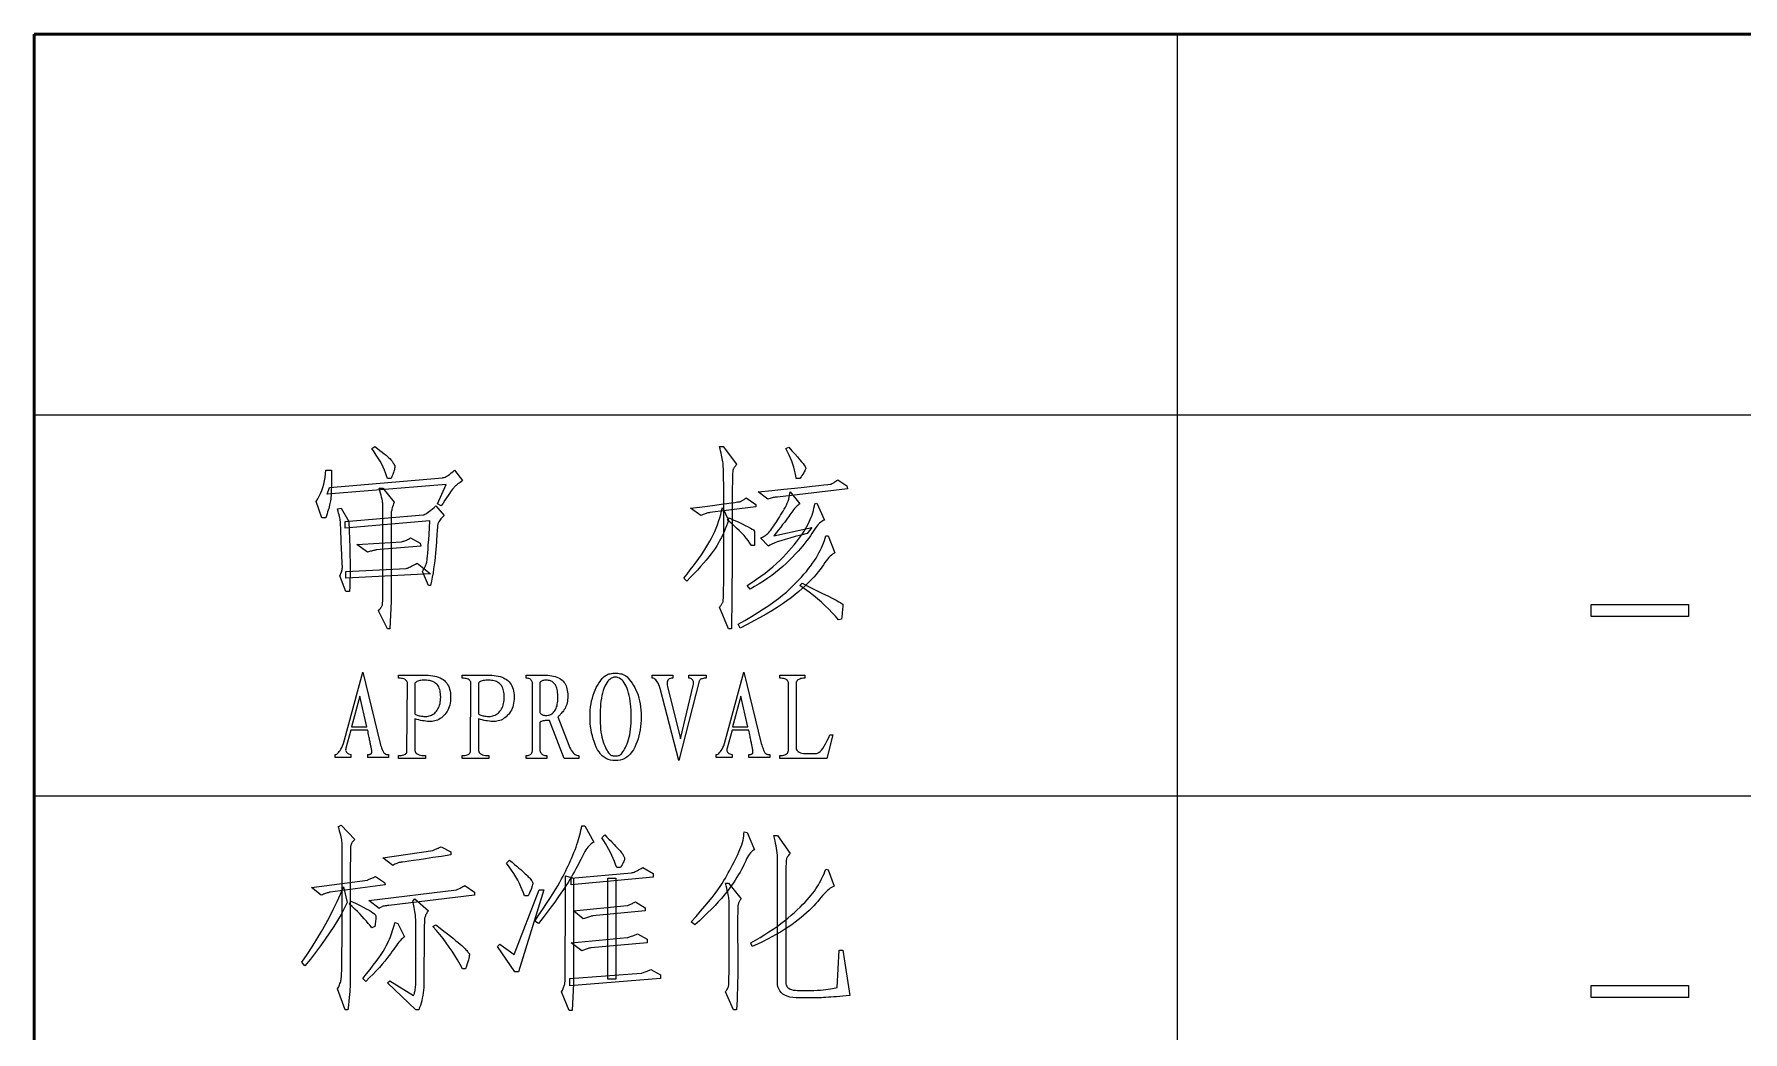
# Model space of a CAD drawing. Extents: x 0 to 420, y 0 to 297.
# Drawn here: x 235 to 261.9, y 31.29 to 47 of the extents above; entities that cross this region are included whole.
import ezdxf

# ---------------------------------------------------------------- set-up
doc = ezdxf.new("R2010")
doc.units = 0

msp = doc.modelspace()

# ---------------------------------------------------------------- linework, layer by layer
at = {"color": 7, "lineweight": 50}
for p in [(235, 5), (415, 47)]:
    msp.add_line(p, (235, 47), dxfattribs=at)
at = {"color": 7, "lineweight": 25}
for p, q in [((253, 5), (253, 47)), ((303, 41), (235, 41)), ((415, 35), (235, 35))]:
    msp.add_line(p, q, dxfattribs=at)
for points in [[(240.626, 40.284), (240.634, 40.273), (240.641, 40.262), (240.648, 40.252), (240.654, 40.243), (240.66, 40.234), (240.665, 40.226), (240.669, 40.219), (240.673, 40.213), (240.676, 40.207), (240.679, 40.202), (240.68, 40.196), (240.68, 40.187), (240.678, 40.174), (240.675, 40.159), (240.67, 40.141), (240.663, 40.119), (240.655, 40.095), (240.645, 40.067), (240.633, 40.036), (240.62, 40.003), (240.562, 40.003), (240.549, 40.046), (240.533, 40.089), (240.515, 40.134), (240.494, 40.179), (240.471, 40.226), (240.445, 40.273), (240.416, 40.321), (240.385, 40.37), (240.352, 40.421), (240.315, 40.472), (240.362, 40.507), (240.405, 40.475), (240.444, 40.445), (240.48, 40.418), (240.511, 40.392), (240.54, 40.369), (240.564, 40.348), (240.585, 40.329), (240.602, 40.312), (240.616, 40.297)], [(246.058, 40.226), (246.049, 40.214), (246.04, 40.203), (246.033, 40.192), (246.026, 40.182), (246.02, 40.173), (246.014, 40.164), (246.009, 40.155), (246.005, 40.147), (246.002, 40.139), (245.999, 40.132), (245.997, 40.115), (245.995, 40.078), (245.993, 40.022), (245.992, 39.945), (245.99, 39.849), (245.989, 39.733), (245.988, 39.597), (245.988, 39.442), (245.987, 39.266), (245.987, 39.071), (245.987, 38.872), (245.987, 38.686), (245.986, 38.511), (245.985, 38.349), (245.984, 38.2), (245.983, 38.062), (245.982, 37.937), (245.98, 37.824), (245.978, 37.724), (245.976, 37.636), (245.929, 37.636), (245.788, 37.976), (245.797, 37.987), (245.805, 37.998), (245.813, 38.009), (245.82, 38.019), (245.826, 38.028), (245.832, 38.037), (245.837, 38.046), (245.841, 38.054), (245.844, 38.062), (245.847, 38.069), (245.849, 38.086), (245.851, 38.122), (245.853, 38.178), (245.854, 38.254), (245.855, 38.349), (245.857, 38.464), (245.857, 38.598), (245.858, 38.752), (245.858, 38.925), (245.858, 39.118), (245.858, 39.312), (245.858, 39.487), (245.857, 39.643), (245.857, 39.782), (245.855, 39.902), (245.854, 40.003), (245.853, 40.086), (245.851, 40.151), (245.849, 40.198), (245.847, 40.226), (245.844, 40.245), (245.841, 40.267), (245.837, 40.29), (245.832, 40.316), (245.826, 40.343), (245.82, 40.372), (245.813, 40.403), (245.805, 40.436), (245.797, 40.47), (245.788, 40.507), (245.847, 40.507)], [(246.995, 40.003), (246.989, 40.046), (246.981, 40.089), (246.971, 40.134), (246.958, 40.179), (246.942, 40.226), (246.925, 40.273), (246.905, 40.321), (246.883, 40.37), (246.858, 40.421), (246.831, 40.472), (246.878, 40.495), (246.929, 40.439), (246.975, 40.388), (247.015, 40.342), (247.05, 40.302), (247.08, 40.267), (247.104, 40.236), (247.123, 40.211), (247.137, 40.191), (247.145, 40.177), (247.147, 40.167), (247.147, 40.159), (247.144, 40.149), (247.139, 40.137), (247.132, 40.124), (247.124, 40.108), (247.114, 40.091), (247.102, 40.072), (247.087, 40.051), (247.072, 40.028), (247.054, 40.003)], [(239.589, 39.382), (239.53, 39.382), (239.437, 39.64), (239.463, 39.68), (239.488, 39.723), (239.509, 39.768), (239.528, 39.814), (239.545, 39.862), (239.559, 39.912), (239.57, 39.964), (239.579, 40.018), (239.585, 40.074), (239.589, 40.132), (239.683, 40.132), (239.682, 40.059), (239.682, 39.993), (239.681, 39.931), (239.68, 39.875), (239.678, 39.824), (239.676, 39.779), (239.674, 39.739), (239.671, 39.704), (239.668, 39.675), (239.665, 39.651), (239.661, 39.63), (239.656, 39.607), (239.651, 39.583), (239.644, 39.558), (239.637, 39.531), (239.629, 39.504), (239.62, 39.475), (239.611, 39.445), (239.6, 39.414)], [(241.347, 39.604), (241.487, 39.909), (239.612, 39.757), (239.647, 39.862), (241.429, 40.015), (241.441, 40.016), (241.455, 40.019), (241.47, 40.025), (241.487, 40.033), (241.505, 40.044), (241.524, 40.057), (241.545, 40.072), (241.567, 40.09), (241.591, 40.109), (241.616, 40.132), (241.745, 39.968), (241.725, 39.954), (241.706, 39.941), (241.688, 39.928), (241.672, 39.916), (241.657, 39.905), (241.644, 39.894), (241.632, 39.884), (241.621, 39.874), (241.612, 39.865), (241.605, 39.856), (241.596, 39.846), (241.585, 39.832), (241.572, 39.813), (241.556, 39.791), (241.537, 39.764), (241.516, 39.733), (241.492, 39.698), (241.466, 39.659), (241.437, 39.616), (241.405, 39.569)], [(240.485, 38.028), (240.486, 38.043), (240.487, 38.072), (240.488, 38.115), (240.489, 38.171), (240.49, 38.241), (240.49, 38.324), (240.491, 38.422), (240.491, 38.533), (240.491, 38.657), (240.491, 38.796), (240.491, 38.934), (240.491, 39.06), (240.491, 39.172), (240.491, 39.27), (240.491, 39.355), (240.491, 39.427), (240.491, 39.486), (240.491, 39.531), (240.491, 39.563), (240.491, 39.581), (240.491, 39.594), (240.489, 39.611), (240.486, 39.63), (240.482, 39.652), (240.477, 39.678), (240.47, 39.706), (240.463, 39.738), (240.454, 39.772), (240.444, 39.81), (240.433, 39.851), (240.491, 39.851), (240.667, 39.628), (240.658, 39.603), (240.65, 39.58), (240.643, 39.558), (240.637, 39.539), (240.632, 39.521), (240.628, 39.505), (240.624, 39.49), (240.622, 39.478), (240.621, 39.467), (240.62, 39.458), (240.62, 39.437), (240.62, 39.389), (240.62, 39.316), (240.62, 39.216), (240.62, 39.09), (240.62, 38.938), (240.62, 38.76), (240.62, 38.556), (240.62, 38.326), (240.62, 38.069), (240.597, 37.636), (240.562, 37.636), (240.421, 37.917), (240.432, 37.931), (240.442, 37.944), (240.451, 37.956), (240.459, 37.968), (240.466, 37.98), (240.472, 37.991), (240.477, 38.001), (240.481, 38.011), (240.484, 38.02)], [(246.397, 39.792), (246.611, 39.814), (246.803, 39.834), (246.973, 39.852), (247.121, 39.868), (247.247, 39.881), (247.351, 39.892), (247.433, 39.901), (247.492, 39.908), (247.53, 39.913), (247.546, 39.915), (247.551, 39.917), (247.558, 39.919), (247.565, 39.923), (247.574, 39.928), (247.584, 39.934), (247.595, 39.941), (247.607, 39.949), (247.621, 39.958), (247.636, 39.968), (247.651, 39.979), (247.792, 39.886), (247.804, 39.839), (246.702, 39.71), (246.69, 39.71), (246.677, 39.708), (246.664, 39.707), (246.65, 39.704), (246.635, 39.701), (246.619, 39.697), (246.603, 39.693), (246.586, 39.687), (246.568, 39.681), (246.55, 39.675)], [(241.124, 39.429), (241.137, 39.432), (241.151, 39.438), (241.167, 39.446), (241.184, 39.457), (241.203, 39.47), (241.224, 39.485), (241.246, 39.502), (241.27, 39.522), (241.296, 39.545), (241.323, 39.569), (241.452, 39.417), (241.434, 39.399), (241.418, 39.381), (241.404, 39.365), (241.391, 39.349), (241.38, 39.335), (241.371, 39.321), (241.364, 39.309), (241.358, 39.297), (241.355, 39.286), (241.353, 39.276), (241.351, 39.265), (241.35, 39.248), (241.348, 39.227), (241.346, 39.2), (241.344, 39.169), (241.341, 39.134), (241.339, 39.093), (241.336, 39.048), (241.333, 38.997), (241.329, 38.942), (241.325, 38.884), (241.32, 38.825), (241.314, 38.765), (241.307, 38.704), (241.298, 38.642), (241.289, 38.579), (241.279, 38.515), (241.267, 38.449), (241.255, 38.383), (241.241, 38.315), (241.206, 38.315), (241.112, 38.538), (241.124, 38.556), (241.134, 38.574), (241.143, 38.592), (241.152, 38.608), (241.159, 38.624), (241.166, 38.64), (241.171, 38.655), (241.176, 38.669), (241.18, 38.683), (241.183, 38.696), (241.185, 38.714), (241.188, 38.742), (241.192, 38.781), (241.196, 38.829), (241.2, 38.888), (241.205, 38.957), (241.211, 39.036), (241.216, 39.126), (241.223, 39.225), (241.23, 39.335), (239.894, 39.218), (239.894, 39.323)], [(245.718, 38.901), (245.688, 38.858), (245.655, 38.813), (245.619, 38.766), (245.579, 38.718), (245.536, 38.667), (245.49, 38.614), (245.441, 38.56), (245.388, 38.504), (245.332, 38.446), (245.272, 38.386), (245.226, 38.433), (245.278, 38.497), (245.328, 38.561), (245.376, 38.623), (245.421, 38.683), (245.463, 38.742), (245.503, 38.799), (245.54, 38.855), (245.574, 38.909), (245.606, 38.961), (245.636, 39.013), (245.663, 39.063), (245.689, 39.115), (245.713, 39.166), (245.735, 39.219), (245.756, 39.272), (245.775, 39.326), (245.792, 39.38), (245.808, 39.434), (245.822, 39.49), (245.835, 39.546), (245.929, 39.347), (245.914, 39.3), (245.898, 39.254), (245.88, 39.208), (245.861, 39.163), (245.841, 39.118), (245.819, 39.074), (245.796, 39.03), (245.771, 38.987), (245.745, 38.944)], [(245.331, 39.534), (245.474, 39.552), (245.602, 39.568), (245.717, 39.583), (245.817, 39.596), (245.902, 39.607), (245.974, 39.617), (246.031, 39.625), (246.074, 39.632), (246.102, 39.636), (246.116, 39.64), (246.124, 39.642), (246.131, 39.646), (246.139, 39.65), (246.148, 39.655), (246.157, 39.66), (246.167, 39.666), (246.177, 39.673), (246.187, 39.681), (246.199, 39.689), (246.21, 39.698), (246.362, 39.593), (246.362, 39.558), (245.636, 39.464), (245.626, 39.463), (245.615, 39.462), (245.603, 39.46), (245.591, 39.456), (245.577, 39.452), (245.563, 39.447), (245.547, 39.441), (245.531, 39.434), (245.513, 39.426), (245.495, 39.417)], [(246.89, 38.714), (246.839, 38.665), (246.786, 38.617), (246.73, 38.569), (246.672, 38.523), (246.611, 38.476), (246.548, 38.431), (246.482, 38.386), (246.413, 38.343), (246.342, 38.299), (246.269, 38.257), (246.222, 38.315), (246.297, 38.365), (246.37, 38.414), (246.439, 38.464), (246.506, 38.513), (246.569, 38.563), (246.629, 38.613), (246.686, 38.663), (246.739, 38.713), (246.79, 38.763), (246.837, 38.813), (246.881, 38.863), (246.923, 38.911), (246.962, 38.958), (246.999, 39.004), (247.033, 39.048), (247.065, 39.09), (247.094, 39.132), (247.12, 39.172), (247.144, 39.21), (247.165, 39.247), (247.184, 39.283), (247.202, 39.319), (247.218, 39.355), (247.233, 39.391), (247.246, 39.427), (247.257, 39.463), (247.267, 39.498), (247.276, 39.534), (247.283, 39.569), (247.288, 39.604), (247.323, 39.616), (247.44, 39.347), (247.422, 39.338), (247.402, 39.327), (247.383, 39.313), (247.364, 39.296), (247.344, 39.276), (247.324, 39.254), (247.303, 39.228), (247.283, 39.2), (247.262, 39.169), (247.241, 39.136), (247.219, 39.1), (247.193, 39.063), (247.165, 39.024), (247.134, 38.984), (247.101, 38.942), (247.064, 38.899), (247.025, 38.855), (246.982, 38.809), (246.937, 38.762)], [(246.644, 39.101), (247.241, 39.229), (247.171, 39.136), (247.07, 39.11), (246.978, 39.086), (246.895, 39.064), (246.82, 39.042), (246.755, 39.021), (246.698, 39.002), (246.651, 38.984), (246.612, 38.967), (246.582, 38.951), (246.562, 38.936), (246.433, 39.065), (246.453, 39.073), (246.474, 39.082), (246.493, 39.093), (246.512, 39.106), (246.531, 39.12), (246.549, 39.135), (246.566, 39.152), (246.583, 39.17), (246.599, 39.19), (246.614, 39.212), (246.63, 39.235), (246.646, 39.258), (246.662, 39.283), (246.679, 39.309), (246.696, 39.336), (246.714, 39.364), (246.732, 39.394), (246.751, 39.424), (246.77, 39.455), (246.79, 39.487), (246.809, 39.52), (246.826, 39.552), (246.842, 39.584), (246.856, 39.615), (246.868, 39.645), (246.878, 39.676), (246.886, 39.705), (246.893, 39.735), (246.898, 39.764), (246.901, 39.792), (247.054, 39.604), (247.04, 39.594), (247.026, 39.583), (247.012, 39.571), (246.997, 39.558), (246.983, 39.543), (246.969, 39.527), (246.955, 39.51), (246.941, 39.492), (246.927, 39.473), (246.913, 39.452), (246.898, 39.43), (246.88, 39.404), (246.859, 39.376), (246.836, 39.345), (246.811, 39.311), (246.782, 39.275), (246.752, 39.236), (246.718, 39.193), (246.682, 39.148)], [(239.952, 39.323), (239.959, 39.181), (239.964, 39.047), (239.968, 38.919), (239.971, 38.798), (239.973, 38.684), (239.973, 38.578), (239.973, 38.478), (239.971, 38.386), (239.968, 38.3), (239.964, 38.222), (239.905, 38.222), (239.812, 38.468), (239.82, 38.486), (239.828, 38.504), (239.835, 38.521), (239.841, 38.538), (239.845, 38.554), (239.849, 38.57), (239.851, 38.585), (239.853, 38.599), (239.853, 38.613), (239.853, 38.626), (239.851, 38.641), (239.85, 38.661), (239.849, 38.685), (239.847, 38.713), (239.845, 38.746), (239.843, 38.783), (239.841, 38.825), (239.839, 38.872), (239.837, 38.922), (239.835, 38.977), (239.833, 39.032), (239.831, 39.082), (239.829, 39.128), (239.827, 39.168), (239.826, 39.203), (239.825, 39.233), (239.824, 39.259), (239.824, 39.279), (239.823, 39.295), (239.823, 39.306), (239.823, 39.315), (239.821, 39.327), (239.819, 39.342), (239.816, 39.36), (239.812, 39.38), (239.806, 39.403), (239.8, 39.429), (239.793, 39.457), (239.785, 39.489), (239.776, 39.522), (239.835, 39.534)], [(246.292, 38.948), (246.267, 38.986), (246.24, 39.024), (246.209, 39.063), (246.176, 39.102), (246.14, 39.142), (246.101, 39.182), (246.059, 39.222), (246.015, 39.263), (245.967, 39.305), (245.917, 39.347), (245.94, 39.382), (246.016, 39.348), (246.084, 39.317), (246.144, 39.289), (246.195, 39.264), (246.239, 39.241), (246.275, 39.221), (246.303, 39.205), (246.323, 39.191), (246.335, 39.179), (246.339, 39.171), (246.339, 39.162), (246.339, 39.151), (246.339, 39.136), (246.339, 39.118), (246.339, 39.098), (246.339, 39.074), (246.339, 39.047), (246.339, 39.017), (246.339, 38.984), (246.339, 38.948)], [(240.925, 39.065), (241.077, 38.983), (241.089, 38.936), (240.386, 38.878), (240.376, 38.875), (240.365, 38.873), (240.353, 38.87), (240.341, 38.867), (240.327, 38.863), (240.313, 38.86), (240.297, 38.856), (240.281, 38.852), (240.263, 38.847), (240.245, 38.843), (240.081, 38.96), (240.784, 39.007), (240.796, 39.009), (240.809, 39.013), (240.821, 39.017), (240.835, 39.022), (240.849, 39.027), (240.863, 39.033), (240.878, 39.04), (240.893, 39.048), (240.909, 39.056)], [(247.605, 38.831), (247.588, 38.822), (247.57, 38.811), (247.552, 38.796), (247.532, 38.778), (247.512, 38.758), (247.491, 38.734), (247.47, 38.707), (247.447, 38.677), (247.424, 38.644), (247.399, 38.608), (247.373, 38.57), (247.343, 38.531), (247.31, 38.491), (247.273, 38.449), (247.232, 38.406), (247.189, 38.362), (247.141, 38.317), (247.09, 38.271), (247.036, 38.223), (246.978, 38.175), (246.915, 38.125), (246.847, 38.075), (246.775, 38.024), (246.696, 37.972), (246.613, 37.92), (246.524, 37.867), (246.43, 37.813), (246.331, 37.758), (246.226, 37.703), (246.116, 37.647), (246.081, 37.706), (246.19, 37.768), (246.294, 37.829), (246.391, 37.889), (246.481, 37.947), (246.566, 38.003), (246.644, 38.058), (246.716, 38.112), (246.782, 38.163), (246.842, 38.214), (246.896, 38.263), (246.945, 38.31), (246.992, 38.357), (247.036, 38.404), (247.078, 38.449), (247.118, 38.494), (247.156, 38.538), (247.191, 38.582), (247.224, 38.624), (247.254, 38.667), (247.282, 38.708), (247.308, 38.749), (247.333, 38.789), (247.355, 38.829), (247.376, 38.869), (247.395, 38.909), (247.412, 38.948), (247.428, 38.986), (247.442, 39.025), (247.454, 39.063), (247.464, 39.101), (247.499, 39.101)], [(239.905, 38.538), (240.855, 38.585), (240.865, 38.588), (240.877, 38.592), (240.89, 38.597), (240.905, 38.604), (240.922, 38.611), (240.94, 38.62), (240.96, 38.63), (240.982, 38.641), (241.005, 38.653), (241.03, 38.667), (241.241, 38.503), (239.905, 38.433)], [(247.663, 37.776), (247.615, 37.832), (247.564, 37.888), (247.51, 37.943), (247.453, 37.998), (247.394, 38.052), (247.331, 38.105), (247.266, 38.159), (247.198, 38.211), (247.127, 38.264), (247.054, 38.315), (247.089, 38.351), (247.209, 38.292), (247.317, 38.24), (247.412, 38.193), (247.495, 38.152), (247.565, 38.116), (247.623, 38.086), (247.668, 38.062), (247.7, 38.043), (247.72, 38.03), (247.728, 38.022), (247.728, 38.016), (247.729, 38.006), (247.728, 37.991), (247.728, 37.974), (247.726, 37.952), (247.724, 37.927), (247.721, 37.898), (247.718, 37.865), (247.714, 37.828), (247.71, 37.788)], [(259.511, 38.018), (261.043, 38.018), (261.043, 37.827), (259.511, 37.827)], [(240.314, 35.724), (240.312, 35.732), (240.31, 35.741), (240.309, 35.751), (240.306, 35.761), (240.304, 35.772), (240.302, 35.784), (240.299, 35.796), (240.296, 35.809), (240.294, 35.823), (240.29, 35.837), (240.287, 35.853), (240.284, 35.869), (240.28, 35.886), (240.277, 35.905), (240.273, 35.924), (240.269, 35.945), (240.265, 35.966), (240.26, 35.989), (240.256, 36.012), (240.251, 36.037), (239.986, 36.037), (239.908, 35.755), (239.904, 35.74), (239.903, 35.726), (239.905, 35.713), (239.909, 35.702), (239.915, 35.691), (239.925, 35.681), (239.936, 35.673), (239.95, 35.665), (239.967, 35.659), (239.986, 35.654), (239.986, 35.607), (239.736, 35.607), (239.736, 35.654), (239.75, 35.657), (239.764, 35.663), (239.777, 35.672), (239.791, 35.685), (239.804, 35.701), (239.817, 35.719), (239.83, 35.741), (239.843, 35.766), (239.856, 35.794), (239.869, 35.826), (240.173, 36.951), (240.447, 35.826), (240.454, 35.802), (240.462, 35.78), (240.469, 35.76), (240.475, 35.742), (240.482, 35.726), (240.488, 35.712), (240.494, 35.7), (240.499, 35.691), (240.504, 35.683), (240.509, 35.677), (240.514, 35.673), (240.52, 35.669), (240.525, 35.665), (240.532, 35.662), (240.538, 35.66), (240.546, 35.657), (240.553, 35.656), (240.562, 35.655), (240.57, 35.654), (240.58, 35.654), (240.58, 35.607), (240.251, 35.607), (240.251, 35.654), (240.259, 35.654), (240.266, 35.654), (240.273, 35.655), (240.279, 35.656), (240.285, 35.658), (240.29, 35.659), (240.295, 35.661), (240.299, 35.664), (240.303, 35.666), (240.306, 35.669), (240.309, 35.673), (240.311, 35.677), (240.313, 35.681), (240.315, 35.686), (240.316, 35.691), (240.316, 35.697), (240.316, 35.703), (240.316, 35.709), (240.315, 35.716)], [(240.876, 36.787), (240.872, 36.8), (240.866, 36.812), (240.857, 36.822), (240.846, 36.832), (240.833, 36.839), (240.818, 36.846), (240.801, 36.85), (240.781, 36.854), (240.76, 36.856), (240.736, 36.857), (240.736, 36.904), (241.165, 36.904), (241.204, 36.903), (241.24, 36.9), (241.274, 36.896), (241.306, 36.89), (241.336, 36.882), (241.365, 36.873), (241.391, 36.862), (241.415, 36.849), (241.438, 36.834), (241.458, 36.818), (241.477, 36.8), (241.494, 36.78), (241.508, 36.758), (241.521, 36.735), (241.532, 36.71), (241.54, 36.684), (241.547, 36.655), (241.552, 36.625), (241.555, 36.593), (241.556, 36.56), (241.555, 36.526), (241.552, 36.494), (241.548, 36.463), (241.542, 36.434), (241.534, 36.406), (241.524, 36.379), (241.512, 36.354), (241.499, 36.33), (241.483, 36.308), (241.466, 36.287), (241.448, 36.267), (241.429, 36.25), (241.41, 36.234), (241.391, 36.22), (241.371, 36.208), (241.35, 36.198), (241.329, 36.19), (241.307, 36.184), (241.286, 36.18), (241.263, 36.177), (241.24, 36.176), (241.216, 36.176), (241.191, 36.177), (241.166, 36.18), (241.139, 36.183), (241.112, 36.187), (241.083, 36.193), (241.054, 36.2), (241.024, 36.207), (240.994, 36.216), (240.994, 35.716), (240.998, 35.701), (241.005, 35.688), (241.015, 35.676), (241.027, 35.666), (241.042, 35.658), (241.06, 35.651), (241.081, 35.645), (241.104, 35.641), (241.129, 35.639), (241.158, 35.638), (241.158, 35.591), (240.736, 35.591), (240.736, 35.638), (240.76, 35.639), (240.781, 35.641), (240.8, 35.644), (240.817, 35.648), (240.831, 35.654), (240.844, 35.661), (240.853, 35.669), (240.861, 35.678), (240.866, 35.689), (240.869, 35.701)], [(241.876, 36.787), (241.872, 36.8), (241.866, 36.812), (241.857, 36.822), (241.846, 36.832), (241.833, 36.839), (241.818, 36.846), (241.801, 36.85), (241.781, 36.854), (241.76, 36.856), (241.736, 36.857), (241.736, 36.904), (242.165, 36.904), (242.204, 36.903), (242.24, 36.9), (242.274, 36.896), (242.306, 36.89), (242.336, 36.882), (242.365, 36.873), (242.391, 36.862), (242.415, 36.849), (242.438, 36.834), (242.458, 36.818), (242.477, 36.8), (242.494, 36.78), (242.508, 36.758), (242.521, 36.735), (242.532, 36.71), (242.54, 36.684), (242.547, 36.655), (242.552, 36.625), (242.555, 36.593), (242.556, 36.56), (242.555, 36.526), (242.552, 36.494), (242.548, 36.463), (242.542, 36.434), (242.534, 36.406), (242.524, 36.379), (242.512, 36.354), (242.499, 36.33), (242.483, 36.308), (242.466, 36.287), (242.448, 36.267), (242.429, 36.25), (242.41, 36.234), (242.391, 36.22), (242.371, 36.208), (242.35, 36.198), (242.329, 36.19), (242.307, 36.184), (242.286, 36.18), (242.263, 36.177), (242.24, 36.176), (242.216, 36.176), (242.191, 36.177), (242.166, 36.18), (242.139, 36.183), (242.112, 36.187), (242.083, 36.193), (242.054, 36.2), (242.024, 36.207), (241.994, 36.216), (241.994, 35.716), (241.998, 35.701), (242.005, 35.688), (242.015, 35.676), (242.027, 35.666), (242.042, 35.658), (242.06, 35.651), (242.081, 35.645), (242.104, 35.641), (242.129, 35.639), (242.158, 35.638), (242.158, 35.591), (241.736, 35.591), (241.736, 35.638), (241.76, 35.639), (241.781, 35.641), (241.8, 35.644), (241.817, 35.648), (241.831, 35.654), (241.844, 35.661), (241.853, 35.669), (241.861, 35.678), (241.866, 35.689), (241.869, 35.701)], [(242.962, 36.162), (242.962, 35.716), (242.966, 35.701), (242.972, 35.688), (242.979, 35.676), (242.987, 35.666), (242.997, 35.658), (243.009, 35.651), (243.022, 35.645), (243.037, 35.641), (243.054, 35.639), (243.072, 35.638), (243.072, 35.591), (242.744, 35.591), (242.744, 35.638), (242.76, 35.639), (242.775, 35.641), (242.789, 35.644), (242.801, 35.649), (242.812, 35.656), (242.821, 35.663), (242.829, 35.673), (242.836, 35.683), (242.841, 35.695), (242.845, 35.708), (242.845, 36.787), (242.841, 36.8), (242.836, 36.812), (242.829, 36.822), (242.821, 36.832), (242.812, 36.839), (242.801, 36.846), (242.789, 36.85), (242.775, 36.854), (242.76, 36.856), (242.744, 36.857), (242.744, 36.904), (243.087, 36.904), (243.119, 36.9), (243.149, 36.895), (243.178, 36.889), (243.204, 36.881), (243.229, 36.872), (243.252, 36.862), (243.273, 36.851), (243.292, 36.839), (243.31, 36.825), (243.326, 36.81), (243.34, 36.794), (243.352, 36.776), (243.363, 36.756), (243.373, 36.736), (243.381, 36.713), (243.388, 36.689), (243.393, 36.664), (243.397, 36.637), (243.399, 36.609), (243.4, 36.579), (243.399, 36.55), (243.397, 36.521), (243.394, 36.494), (243.389, 36.469), (243.383, 36.445), (243.376, 36.422), (243.367, 36.401), (243.357, 36.381), (243.346, 36.362), (243.333, 36.345), (243.321, 36.329), (243.309, 36.315), (243.297, 36.302), (243.287, 36.29), (243.278, 36.28), (243.269, 36.271), (243.262, 36.263), (243.255, 36.256), (243.249, 36.251), (243.244, 36.247), (243.415, 35.802), (243.428, 35.772), (243.442, 35.746), (243.456, 35.722), (243.47, 35.701), (243.486, 35.683), (243.502, 35.668), (243.518, 35.656), (243.535, 35.647), (243.553, 35.641), (243.572, 35.638), (243.572, 35.591), (243.345, 35.591), (243.111, 36.193), (243.087, 36.192), (243.065, 36.192), (243.045, 36.19), (243.027, 36.188), (243.011, 36.185), (242.997, 36.182), (242.986, 36.177), (242.976, 36.173), (242.968, 36.167)], [(243.849, 36.708), (243.869, 36.744), (243.888, 36.777), (243.908, 36.806), (243.928, 36.833), (243.948, 36.856), (243.968, 36.876), (243.988, 36.892), (244.008, 36.906), (244.028, 36.916), (244.048, 36.923), (244.069, 36.928), (244.089, 36.932), (244.109, 36.935), (244.13, 36.936), (244.15, 36.937), (244.17, 36.936), (244.19, 36.935), (244.211, 36.932), (244.231, 36.928), (244.251, 36.923), (244.272, 36.916), (244.292, 36.906), (244.312, 36.892), (244.333, 36.876), (244.353, 36.856), (244.373, 36.833), (244.394, 36.806), (244.414, 36.777), (244.434, 36.744), (244.455, 36.708), (244.474, 36.67), (244.491, 36.63), (244.506, 36.588), (244.52, 36.545), (244.531, 36.5), (244.54, 36.454), (244.547, 36.406), (244.552, 36.356), (244.555, 36.304), (244.556, 36.251), (244.555, 36.198), (244.552, 36.146), (244.547, 36.095), (244.54, 36.045), (244.531, 35.996), (244.52, 35.949), (244.506, 35.903), (244.491, 35.858), (244.474, 35.814), (244.455, 35.771), (244.433, 35.731), (244.41, 35.695), (244.384, 35.663), (244.357, 35.636), (244.328, 35.613), (244.296, 35.594), (244.263, 35.579), (244.227, 35.568), (244.189, 35.562), (244.15, 35.56), (244.11, 35.562), (244.073, 35.568), (244.037, 35.579), (244.004, 35.594), (243.973, 35.613), (243.944, 35.636), (243.917, 35.663), (243.892, 35.695), (243.87, 35.731), (243.849, 35.771), (243.83, 35.814), (243.814, 35.858), (243.799, 35.903), (243.787, 35.949), (243.776, 35.996), (243.767, 36.045), (243.76, 36.095), (243.755, 36.146), (243.752, 36.198), (243.751, 36.251), (243.752, 36.304), (243.755, 36.356), (243.76, 36.406), (243.767, 36.454), (243.776, 36.5), (243.787, 36.545), (243.799, 36.588), (243.814, 36.63), (243.83, 36.67)], [(243.908, 36.251), (243.908, 36.199), (243.91, 36.148), (243.913, 36.099), (243.918, 36.053), (243.923, 36.009), (243.93, 35.967), (243.938, 35.928), (243.948, 35.89), (243.958, 35.855), (243.97, 35.822), (243.983, 35.791), (243.995, 35.763), (244.007, 35.738), (244.02, 35.716), (244.032, 35.697), (244.044, 35.68), (244.056, 35.666), (244.068, 35.655), (244.079, 35.647), (244.091, 35.642), (244.103, 35.638), (244.115, 35.636), (244.126, 35.634), (244.138, 35.633), (244.15, 35.632), (244.162, 35.633), (244.173, 35.634), (244.185, 35.636), (244.197, 35.638), (244.208, 35.642), (244.22, 35.647), (244.232, 35.655), (244.244, 35.666), (244.257, 35.68), (244.269, 35.697), (244.282, 35.716), (244.294, 35.738), (244.307, 35.763), (244.32, 35.791), (244.333, 35.822), (244.346, 35.855), (244.357, 35.89), (244.367, 35.928), (244.376, 35.967), (244.383, 36.009), (244.389, 36.053), (244.394, 36.099), (244.397, 36.148), (244.399, 36.199), (244.4, 36.251), (244.399, 36.304), (244.397, 36.355), (244.394, 36.405), (244.389, 36.452), (244.383, 36.497), (244.376, 36.541), (244.367, 36.583), (244.357, 36.623), (244.346, 36.661), (244.333, 36.697), (244.32, 36.73), (244.305, 36.76), (244.289, 36.786), (244.272, 36.809), (244.254, 36.828), (244.235, 36.844), (244.216, 36.857), (244.195, 36.865), (244.173, 36.871), (244.15, 36.872), (244.127, 36.871), (244.105, 36.865), (244.084, 36.857), (244.065, 36.844), (244.046, 36.828), (244.029, 36.809), (244.013, 36.786), (243.997, 36.76), (243.983, 36.73), (243.97, 36.697), (243.958, 36.661), (243.948, 36.623), (243.938, 36.583), (243.93, 36.541), (243.923, 36.497), (243.918, 36.452), (243.913, 36.405), (243.91, 36.355), (243.908, 36.304)], [(245.376, 36.74), (245.378, 36.762), (245.379, 36.782), (245.377, 36.799), (245.373, 36.815), (245.367, 36.828), (245.359, 36.838), (245.348, 36.846), (245.336, 36.852), (245.322, 36.856), (245.306, 36.857), (245.306, 36.904), (245.58, 36.904), (245.58, 36.857), (245.562, 36.856), (245.545, 36.855), (245.53, 36.853), (245.517, 36.849), (245.505, 36.845), (245.495, 36.84), (245.487, 36.834), (245.48, 36.827), (245.474, 36.819), (245.47, 36.81), (245.15, 35.56), (244.853, 36.693), (244.843, 36.724), (244.833, 36.752), (244.822, 36.776), (244.81, 36.798), (244.798, 36.816), (244.785, 36.831), (244.772, 36.842), (244.758, 36.85), (244.743, 36.855), (244.728, 36.857), (244.728, 36.904), (245.056, 36.904), (245.056, 36.857), (245.034, 36.855), (245.015, 36.852), (244.999, 36.845), (244.986, 36.836), (244.976, 36.824), (244.969, 36.809), (244.965, 36.792), (244.964, 36.772), (244.965, 36.749), (244.97, 36.724), (245.173, 35.904)], [(246.314, 35.724), (246.312, 35.732), (246.31, 35.741), (246.309, 35.751), (246.306, 35.761), (246.304, 35.772), (246.302, 35.784), (246.299, 35.796), (246.296, 35.809), (246.294, 35.823), (246.29, 35.837), (246.287, 35.853), (246.284, 35.869), (246.28, 35.886), (246.277, 35.905), (246.273, 35.924), (246.269, 35.945), (246.265, 35.966), (246.26, 35.989), (246.256, 36.012), (246.251, 36.037), (245.986, 36.037), (245.908, 35.755), (245.904, 35.74), (245.903, 35.726), (245.905, 35.713), (245.909, 35.702), (245.915, 35.691), (245.925, 35.681), (245.936, 35.673), (245.95, 35.665), (245.967, 35.659), (245.986, 35.654), (245.986, 35.607), (245.736, 35.607), (245.736, 35.654), (245.75, 35.657), (245.764, 35.663), (245.777, 35.672), (245.791, 35.685), (245.804, 35.701), (245.817, 35.719), (245.83, 35.741), (245.843, 35.766), (245.856, 35.794), (245.869, 35.826), (246.173, 36.951), (246.447, 35.826), (246.454, 35.802), (246.462, 35.78), (246.469, 35.76), (246.475, 35.742), (246.482, 35.726), (246.488, 35.712), (246.494, 35.7), (246.499, 35.691), (246.504, 35.683), (246.509, 35.677), (246.514, 35.673), (246.52, 35.669), (246.525, 35.665), (246.532, 35.662), (246.538, 35.66), (246.546, 35.657), (246.553, 35.656), (246.562, 35.655), (246.57, 35.654), (246.58, 35.654), (246.58, 35.607), (246.251, 35.607), (246.251, 35.654), (246.259, 35.654), (246.266, 35.654), (246.273, 35.655), (246.279, 35.656), (246.285, 35.658), (246.29, 35.659), (246.295, 35.661), (246.299, 35.664), (246.303, 35.666), (246.306, 35.669), (246.309, 35.673), (246.311, 35.677), (246.313, 35.681), (246.315, 35.686), (246.316, 35.691), (246.316, 35.697), (246.316, 35.703), (246.316, 35.709), (246.315, 35.716)], [(246.994, 36.779), (246.994, 35.755), (246.998, 35.739), (247.005, 35.724), (247.016, 35.711), (247.029, 35.7), (247.044, 35.691), (247.063, 35.683), (247.084, 35.677), (247.109, 35.673), (247.136, 35.67), (247.165, 35.669), (247.314, 35.669), (247.334, 35.675), (247.355, 35.686), (247.376, 35.703), (247.396, 35.724), (247.417, 35.751), (247.439, 35.784), (247.46, 35.821), (247.481, 35.864), (247.503, 35.913), (247.525, 35.966), (247.572, 35.966), (247.478, 35.591), (246.736, 35.591), (246.736, 35.638), (246.76, 35.639), (246.781, 35.641), (246.801, 35.645), (246.818, 35.651), (246.833, 35.658), (246.846, 35.666), (246.857, 35.676), (246.866, 35.688), (246.872, 35.701), (246.876, 35.716), (246.876, 36.787), (246.872, 36.8), (246.866, 36.812), (246.857, 36.822), (246.846, 36.832), (246.833, 36.839), (246.818, 36.846), (246.801, 36.85), (246.781, 36.854), (246.76, 36.856), (246.736, 36.857), (246.736, 36.904), (247.134, 36.904), (247.134, 36.857), (247.11, 36.856), (247.089, 36.854), (247.069, 36.85), (247.052, 36.844), (247.037, 36.837), (247.024, 36.829), (247.013, 36.819), (247.004, 36.807), (246.998, 36.794)], [(241.337, 36.763), (241.324, 36.775), (241.31, 36.786), (241.295, 36.795), (241.278, 36.803), (241.26, 36.81), (241.241, 36.816), (241.221, 36.82), (241.2, 36.823), (241.177, 36.825), (241.154, 36.826), (241.13, 36.825), (241.109, 36.824), (241.088, 36.821), (241.07, 36.818), (241.053, 36.814), (241.038, 36.809), (241.024, 36.803), (241.012, 36.796), (241.002, 36.788), (240.994, 36.779), (240.994, 36.294), (241.005, 36.287), (241.018, 36.28), (241.031, 36.274), (241.046, 36.269), (241.062, 36.265), (241.079, 36.262), (241.097, 36.259), (241.116, 36.257), (241.136, 36.256), (241.158, 36.255), (241.179, 36.256), (241.2, 36.259), (241.219, 36.263), (241.238, 36.268), (241.256, 36.276), (241.273, 36.285), (241.29, 36.295), (241.305, 36.308), (241.32, 36.322), (241.333, 36.337), (241.346, 36.354), (241.357, 36.372), (241.367, 36.392), (241.376, 36.412), (241.383, 36.434), (241.389, 36.457), (241.394, 36.481), (241.397, 36.506), (241.399, 36.532), (241.4, 36.56), (241.399, 36.587), (241.397, 36.613), (241.394, 36.637), (241.39, 36.66), (241.384, 36.681), (241.377, 36.701), (241.369, 36.719), (241.36, 36.735), (241.349, 36.75)], [(242.337, 36.763), (242.324, 36.775), (242.31, 36.786), (242.295, 36.795), (242.278, 36.803), (242.26, 36.81), (242.241, 36.816), (242.221, 36.82), (242.2, 36.823), (242.177, 36.825), (242.154, 36.826), (242.13, 36.825), (242.109, 36.824), (242.088, 36.821), (242.07, 36.818), (242.053, 36.814), (242.038, 36.809), (242.024, 36.803), (242.012, 36.796), (242.002, 36.788), (241.994, 36.779), (241.994, 36.294), (242.005, 36.287), (242.018, 36.28), (242.031, 36.274), (242.046, 36.269), (242.062, 36.265), (242.079, 36.262), (242.097, 36.259), (242.116, 36.257), (242.136, 36.256), (242.158, 36.255), (242.179, 36.256), (242.2, 36.259), (242.219, 36.263), (242.238, 36.268), (242.256, 36.276), (242.273, 36.285), (242.29, 36.295), (242.305, 36.308), (242.32, 36.322), (242.333, 36.337), (242.346, 36.354), (242.357, 36.372), (242.367, 36.392), (242.376, 36.412), (242.383, 36.434), (242.389, 36.457), (242.394, 36.481), (242.397, 36.506), (242.399, 36.532), (242.4, 36.56), (242.399, 36.587), (242.397, 36.613), (242.394, 36.637), (242.39, 36.66), (242.384, 36.681), (242.377, 36.701), (242.369, 36.719), (242.36, 36.735), (242.349, 36.75)], [(243.197, 36.763), (243.187, 36.775), (243.176, 36.786), (243.165, 36.795), (243.153, 36.803), (243.14, 36.81), (243.126, 36.816), (243.112, 36.82), (243.097, 36.823), (243.081, 36.825), (243.064, 36.826), (243.047, 36.825), (243.032, 36.824), (243.019, 36.822), (243.006, 36.819), (242.996, 36.816), (242.986, 36.812), (242.978, 36.806), (242.971, 36.801), (242.966, 36.794), (242.962, 36.787), (242.962, 36.318), (242.966, 36.309), (242.971, 36.301), (242.977, 36.294), (242.985, 36.288), (242.994, 36.283), (243.004, 36.278), (243.015, 36.275), (243.027, 36.273), (243.041, 36.271), (243.056, 36.271), (243.073, 36.272), (243.089, 36.274), (243.104, 36.277), (243.119, 36.282), (243.133, 36.287), (243.147, 36.295), (243.159, 36.303), (243.171, 36.313), (243.182, 36.325), (243.193, 36.337), (243.202, 36.351), (243.211, 36.367), (243.219, 36.385), (243.225, 36.404), (243.231, 36.424), (243.235, 36.447), (243.239, 36.47), (243.242, 36.496), (243.243, 36.523), (243.244, 36.552), (243.243, 36.581), (243.242, 36.608), (243.239, 36.633), (243.236, 36.657), (243.232, 36.679), (243.227, 36.699), (243.221, 36.718), (243.214, 36.735), (243.206, 36.75)], [(240.236, 36.091), (240.126, 36.576), (239.994, 36.091)], [(246.236, 36.091), (246.126, 36.576), (245.994, 36.091)], [(239.835, 32.128), (239.837, 32.153), (239.839, 32.197), (239.841, 32.258), (239.842, 32.338), (239.844, 32.435), (239.845, 32.551), (239.846, 32.685), (239.846, 32.837), (239.847, 33.006), (239.847, 33.194), (239.847, 33.382), (239.847, 33.552), (239.847, 33.703), (239.847, 33.836), (239.847, 33.952), (239.847, 34.049), (239.847, 34.127), (239.847, 34.188), (239.847, 34.23), (239.847, 34.255), (239.846, 34.271), (239.844, 34.29), (239.841, 34.311), (239.837, 34.334), (239.832, 34.359), (239.826, 34.386), (239.818, 34.416), (239.809, 34.448), (239.799, 34.482), (239.788, 34.518), (239.835, 34.542), (240.046, 34.319), (240.035, 34.308), (240.025, 34.296), (240.016, 34.285), (240.007, 34.273), (240.001, 34.262), (239.995, 34.251), (239.99, 34.24), (239.986, 34.229), (239.983, 34.219), (239.981, 34.208), (239.98, 34.188), (239.979, 34.148), (239.978, 34.089), (239.978, 34.01), (239.977, 33.912), (239.977, 33.794), (239.976, 33.657), (239.976, 33.501), (239.976, 33.325), (239.976, 33.13), (239.976, 32.934), (239.976, 32.759), (239.976, 32.602), (239.976, 32.465), (239.976, 32.348), (239.976, 32.249), (239.976, 32.171), (239.976, 32.112), (239.976, 32.072), (239.976, 32.052), (239.975, 32.038), (239.974, 32.018), (239.972, 31.992), (239.97, 31.96), (239.967, 31.921), (239.963, 31.877), (239.958, 31.826), (239.953, 31.769), (239.947, 31.705), (239.94, 31.636), (239.894, 31.636), (239.776, 31.964), (239.785, 31.98), (239.794, 31.997), (239.801, 32.013), (239.808, 32.029), (239.814, 32.046), (239.82, 32.062), (239.825, 32.079), (239.829, 32.095), (239.832, 32.111)], [(243.638, 34.067), (243.622, 34.035), (243.605, 34.001), (243.587, 33.967), (243.568, 33.93), (243.548, 33.893), (243.527, 33.854), (243.505, 33.814), (243.482, 33.773), (243.458, 33.73), (243.433, 33.686), (243.405, 33.639), (243.372, 33.588), (243.334, 33.531), (243.292, 33.469), (243.245, 33.402), (243.194, 33.331), (243.137, 33.254), (243.076, 33.173), (243.011, 33.086), (242.94, 32.995), (242.882, 33.03), (242.947, 33.128), (243.008, 33.22), (243.065, 33.306), (243.116, 33.386), (243.163, 33.459), (243.205, 33.527), (243.243, 33.589), (243.276, 33.645), (243.304, 33.695), (243.327, 33.739), (243.348, 33.78), (243.368, 33.821), (243.388, 33.863), (243.408, 33.904), (243.427, 33.946), (243.445, 33.987), (243.463, 34.029), (243.481, 34.071), (243.498, 34.113), (243.515, 34.155), (243.531, 34.197), (243.545, 34.238), (243.559, 34.278), (243.571, 34.316), (243.582, 34.354), (243.592, 34.391), (243.601, 34.428), (243.608, 34.463), (243.615, 34.497), (243.62, 34.53), (243.667, 34.53), (243.808, 34.272), (243.789, 34.262), (243.771, 34.249), (243.753, 34.234), (243.735, 34.217), (243.718, 34.198), (243.701, 34.176), (243.685, 34.152), (243.669, 34.126), (243.653, 34.098)], [(246.187, 33.95), (246.171, 33.915), (246.154, 33.879), (246.135, 33.842), (246.113, 33.803), (246.09, 33.763), (246.064, 33.721), (246.036, 33.678), (246.007, 33.633), (245.975, 33.587), (245.94, 33.54), (245.903, 33.491), (245.863, 33.44), (245.818, 33.388), (245.77, 33.334), (245.718, 33.278), (245.662, 33.22), (245.602, 33.161), (245.539, 33.099), (245.472, 33.036), (245.401, 32.972), (245.343, 33.018), (245.42, 33.105), (245.491, 33.187), (245.557, 33.264), (245.617, 33.336), (245.671, 33.404), (245.72, 33.466), (245.763, 33.524), (245.8, 33.577), (245.832, 33.625), (245.858, 33.669), (245.882, 33.71), (245.905, 33.751), (245.927, 33.792), (245.949, 33.833), (245.971, 33.874), (245.993, 33.915), (246.014, 33.956), (246.035, 33.997), (246.055, 34.038), (246.075, 34.079), (246.094, 34.12), (246.111, 34.159), (246.126, 34.197), (246.139, 34.235), (246.15, 34.271), (246.159, 34.306), (246.166, 34.34), (246.171, 34.373), (246.174, 34.405), (246.175, 34.436), (246.222, 34.425), (246.339, 34.155), (246.323, 34.147), (246.307, 34.136), (246.291, 34.122), (246.275, 34.106), (246.26, 34.086), (246.245, 34.064), (246.23, 34.04), (246.215, 34.013), (246.201, 33.983)], [(241.558, 34.12), (241.558, 34.073), (241.41, 34.051), (241.278, 34.031), (241.161, 34.013), (241.059, 33.998), (240.972, 33.985), (240.9, 33.975), (240.842, 33.967), (240.8, 33.961), (240.773, 33.957), (240.761, 33.956), (240.755, 33.956), (240.749, 33.954), (240.74, 33.952), (240.731, 33.948), (240.72, 33.944), (240.707, 33.939), (240.694, 33.933), (240.678, 33.926), (240.662, 33.918), (240.644, 33.909), (240.491, 34.026), (241.276, 34.143), (241.286, 34.148), (241.297, 34.153), (241.308, 34.159), (241.32, 34.164), (241.332, 34.17), (241.345, 34.176), (241.359, 34.182), (241.374, 34.188), (241.389, 34.195), (241.405, 34.202)], [(244.224, 34.138), (244.236, 34.123), (244.247, 34.109), (244.257, 34.096), (244.266, 34.083), (244.273, 34.072), (244.28, 34.061), (244.285, 34.051), (244.289, 34.042), (244.292, 34.034), (244.294, 34.026), (244.294, 34.018), (244.293, 34.009), (244.291, 33.998), (244.286, 33.985), (244.281, 33.971), (244.274, 33.955), (244.265, 33.937), (244.255, 33.918), (244.243, 33.897), (244.23, 33.874), (244.171, 33.874), (244.154, 33.923), (244.135, 33.971), (244.115, 34.019), (244.094, 34.067), (244.071, 34.114), (244.047, 34.161), (244.022, 34.207), (243.995, 34.253), (243.966, 34.298), (243.937, 34.343), (243.983, 34.39), (244.017, 34.355), (244.049, 34.323), (244.079, 34.293), (244.106, 34.265), (244.131, 34.239), (244.154, 34.214), (244.175, 34.192), (244.193, 34.172), (244.21, 34.154)], [(247.64, 31.987), (247.675, 32.573), (247.733, 32.573), (247.839, 31.858), (247.784, 31.854), (247.731, 31.849), (247.681, 31.845), (247.633, 31.841), (247.587, 31.838), (247.544, 31.834), (247.503, 31.831), (247.464, 31.828), (247.428, 31.826), (247.394, 31.823), (246.995, 31.823), (246.944, 31.827), (246.897, 31.835), (246.856, 31.847), (246.819, 31.863), (246.787, 31.882), (246.76, 31.905), (246.738, 31.931), (246.721, 31.962), (246.709, 31.996), (246.702, 32.034), (246.702, 34.003), (246.702, 34.036), (246.7, 34.07), (246.697, 34.106), (246.693, 34.142), (246.688, 34.179), (246.681, 34.217), (246.673, 34.256), (246.665, 34.295), (246.655, 34.336), (246.644, 34.378), (246.702, 34.378), (246.901, 34.097), (246.89, 34.085), (246.88, 34.073), (246.871, 34.061), (246.863, 34.05), (246.856, 34.038), (246.85, 34.026), (246.845, 34.015), (246.841, 34.003), (246.839, 33.991), (246.837, 33.979), (246.836, 33.95), (246.835, 33.884), (246.834, 33.783), (246.833, 33.646), (246.833, 33.473), (246.832, 33.264), (246.832, 33.019), (246.831, 32.738), (246.831, 32.422), (246.831, 32.069), (246.833, 32.045), (246.839, 32.023), (246.848, 32.004), (246.861, 31.987), (246.878, 31.973), (246.899, 31.961), (246.923, 31.952), (246.951, 31.946), (246.983, 31.942), (247.019, 31.94), (247.276, 31.94), (247.329, 31.943), (247.377, 31.946), (247.422, 31.949), (247.464, 31.953), (247.502, 31.958), (247.537, 31.963), (247.568, 31.968), (247.595, 31.974), (247.619, 31.98)], [(242.718, 33.429), (242.702, 33.476), (242.684, 33.524), (242.663, 33.573), (242.639, 33.624), (242.612, 33.675), (242.583, 33.727), (242.55, 33.78), (242.515, 33.834), (242.477, 33.888), (242.437, 33.944), (242.483, 33.991), (242.524, 33.957), (242.562, 33.925), (242.597, 33.895), (242.63, 33.867), (242.659, 33.842), (242.686, 33.818), (242.71, 33.797), (242.731, 33.777), (242.749, 33.76), (242.765, 33.745), (242.778, 33.731), (242.79, 33.718), (242.802, 33.706), (242.812, 33.694), (242.82, 33.684), (242.828, 33.673), (242.834, 33.664), (242.84, 33.655), (242.844, 33.647), (242.847, 33.64), (242.848, 33.631), (242.848, 33.62), (242.845, 33.606), (242.841, 33.589), (242.835, 33.569), (242.827, 33.547), (242.817, 33.521), (242.805, 33.493), (242.792, 33.462), (242.776, 33.429)], [(239.659, 33.487), (239.649, 33.485), (239.639, 33.482), (239.627, 33.478), (239.614, 33.474), (239.601, 33.47), (239.586, 33.465), (239.571, 33.459), (239.554, 33.453), (239.537, 33.447), (239.519, 33.44), (239.366, 33.558), (240.245, 33.675), (240.255, 33.68), (240.265, 33.685), (240.276, 33.69), (240.288, 33.695), (240.301, 33.701), (240.314, 33.707), (240.328, 33.713), (240.343, 33.72), (240.358, 33.726), (240.374, 33.733), (240.515, 33.64), (240.526, 33.604)], [(243.362, 33.745), (243.491, 33.71), (243.491, 32.046), (243.468, 31.624), (243.421, 31.624), (243.304, 31.917), (243.313, 31.935), (243.321, 31.953), (243.328, 31.969), (243.335, 31.984), (243.34, 31.999), (243.345, 32.013), (243.349, 32.025), (243.352, 32.037), (243.355, 32.048), (243.356, 32.058), (243.358, 32.083), (243.359, 32.14), (243.359, 32.229), (243.36, 32.35), (243.361, 32.503), (243.361, 32.688), (243.362, 32.904), (243.362, 33.153), (243.362, 33.433)], [(243.456, 33.71), (244.405, 33.792), (244.418, 33.795), (244.431, 33.799), (244.446, 33.804), (244.462, 33.811), (244.479, 33.818), (244.497, 33.827), (244.516, 33.837), (244.537, 33.848), (244.558, 33.86), (244.581, 33.874), (244.745, 33.78), (244.745, 33.722), (243.456, 33.604)], [(244.03, 32.116), (244.03, 33.71), (244.159, 33.71), (244.159, 32.116)], [(246.081, 33.288), (246.079, 33.273), (246.077, 33.246), (246.076, 33.208), (246.075, 33.159), (246.074, 33.098), (246.073, 33.025), (246.073, 32.941), (246.074, 32.846), (246.074, 32.739), (246.075, 32.62), (246.076, 32.498), (246.076, 32.382), (246.076, 32.271), (246.075, 32.164), (246.074, 32.063), (246.072, 31.968), (246.069, 31.877), (246.066, 31.791), (246.062, 31.711), (246.058, 31.636), (246.011, 31.636), (245.882, 31.917), (245.891, 31.929), (245.899, 31.94), (245.906, 31.951), (245.913, 31.962), (245.918, 31.973), (245.923, 31.983), (245.927, 31.993), (245.931, 32.003), (245.933, 32.013), (245.935, 32.022), (245.936, 32.037), (245.937, 32.063), (245.938, 32.101), (245.938, 32.149), (245.939, 32.208), (245.94, 32.279), (245.94, 32.361), (245.94, 32.454), (245.94, 32.558), (245.94, 32.673), (245.94, 32.788), (245.94, 32.893), (245.94, 32.987), (245.94, 33.07), (245.94, 33.143), (245.94, 33.205), (245.94, 33.256), (245.94, 33.297), (245.94, 33.327), (245.94, 33.347), (245.94, 33.362), (245.938, 33.38), (245.935, 33.401), (245.931, 33.425), (245.926, 33.452), (245.919, 33.482), (245.912, 33.514), (245.903, 33.549), (245.893, 33.587), (245.882, 33.628), (245.929, 33.628), (246.128, 33.382), (246.121, 33.372), (246.115, 33.363), (246.109, 33.354), (246.104, 33.344), (246.099, 33.335), (246.094, 33.326), (246.09, 33.316), (246.087, 33.307), (246.084, 33.297)], [(246.978, 33.013), (246.925, 32.974), (246.87, 32.936), (246.811, 32.897), (246.749, 32.859), (246.683, 32.821), (246.614, 32.783), (246.542, 32.745), (246.466, 32.707), (246.386, 32.669), (246.304, 32.632), (246.28, 32.69), (246.356, 32.733), (246.43, 32.775), (246.5, 32.818), (246.568, 32.861), (246.633, 32.904), (246.696, 32.948), (246.756, 32.991), (246.813, 33.035), (246.867, 33.08), (246.919, 33.124), (246.968, 33.168), (247.014, 33.21), (247.057, 33.252), (247.098, 33.292), (247.136, 33.33), (247.171, 33.368), (247.203, 33.404), (247.232, 33.439), (247.259, 33.473), (247.282, 33.505), (247.304, 33.537), (247.325, 33.569), (247.345, 33.602), (247.365, 33.636), (247.383, 33.67), (247.401, 33.705), (247.418, 33.741), (247.434, 33.777), (247.449, 33.813), (247.464, 33.851), (247.499, 33.839), (247.593, 33.581), (247.574, 33.573), (247.554, 33.562), (247.533, 33.548), (247.511, 33.531), (247.489, 33.512), (247.466, 33.49), (247.441, 33.466), (247.417, 33.438), (247.391, 33.409), (247.364, 33.376), (247.336, 33.342), (247.306, 33.307), (247.273, 33.272), (247.238, 33.236), (247.2, 33.2), (247.16, 33.164), (247.118, 33.127), (247.074, 33.089), (247.027, 33.051)], [(239.261, 32.327), (239.214, 32.386), (239.296, 32.507), (239.375, 32.628), (239.45, 32.748), (239.521, 32.868), (239.589, 32.986), (239.653, 33.104), (239.713, 33.222), (239.769, 33.338), (239.821, 33.454), (239.87, 33.569), (239.929, 33.323), (239.882, 33.231), (239.831, 33.137), (239.775, 33.042), (239.715, 32.944), (239.65, 32.846), (239.581, 32.745), (239.508, 32.643), (239.43, 32.539), (239.348, 32.434)], [(241.651, 33.522), (241.661, 33.527), (241.672, 33.533), (241.683, 33.539), (241.695, 33.545), (241.707, 33.552), (241.72, 33.559), (241.734, 33.567), (241.749, 33.575), (241.764, 33.584), (241.78, 33.593), (241.933, 33.487), (241.933, 33.44), (240.585, 33.276), (240.564, 33.276), (240.545, 33.274), (240.527, 33.272), (240.51, 33.269), (240.494, 33.265), (240.48, 33.259), (240.466, 33.253), (240.454, 33.246), (240.443, 33.238), (240.433, 33.229), (240.269, 33.358)], [(240.96, 33.347), (240.995, 33.382), (241.206, 33.194), (241.197, 33.183), (241.189, 33.171), (241.181, 33.159), (241.174, 33.147), (241.168, 33.136), (241.162, 33.124), (241.158, 33.112), (241.154, 33.101), (241.15, 33.089), (241.147, 33.077), (241.145, 33.056), (241.143, 33.017), (241.142, 32.959), (241.14, 32.882), (241.139, 32.787), (241.138, 32.673), (241.137, 32.541), (241.136, 32.391), (241.136, 32.222), (241.136, 32.034), (241.133, 31.988), (241.129, 31.943), (241.123, 31.9), (241.117, 31.858), (241.109, 31.817), (241.101, 31.778), (241.091, 31.74), (241.08, 31.704), (241.067, 31.669), (241.054, 31.636), (241.007, 31.636), (240.562, 32.058), (240.597, 32.093), (240.972, 31.858), (240.976, 31.868), (240.981, 31.88), (240.985, 31.893), (240.989, 31.907), (240.992, 31.923), (240.996, 31.94), (240.999, 31.958), (241.002, 31.978), (241.004, 32), (241.007, 32.022), (241.007, 33.054), (241.004, 33.088), (241.001, 33.122), (240.998, 33.154), (240.994, 33.185), (240.989, 33.215), (240.984, 33.243), (240.979, 33.271), (240.973, 33.297), (240.967, 33.323)], [(242.554, 32.503), (242.952, 33.522), (243.022, 33.522), (242.624, 32.233), (242.565, 32.233), (242.296, 32.632), (242.331, 32.667)], [(240.362, 32.948), (240.315, 32.925), (240.289, 32.96), (240.26, 32.996), (240.23, 33.032), (240.197, 33.069), (240.163, 33.106), (240.127, 33.144), (240.089, 33.182), (240.049, 33.221), (240.007, 33.26), (239.964, 33.3), (239.987, 33.347), (240.059, 33.313), (240.123, 33.281), (240.18, 33.253), (240.229, 33.227), (240.272, 33.203), (240.307, 33.182), (240.334, 33.164), (240.355, 33.148), (240.368, 33.135), (240.374, 33.124), (240.376, 33.114), (240.377, 33.102), (240.378, 33.088), (240.378, 33.073), (240.377, 33.057), (240.375, 33.038), (240.373, 33.018), (240.37, 32.996), (240.367, 32.973)], [(244.464, 33.335), (244.616, 33.241), (244.616, 33.194), (243.796, 33.112), (243.784, 33.11), (243.771, 33.107), (243.758, 33.103), (243.743, 33.099), (243.729, 33.095), (243.713, 33.09), (243.697, 33.084), (243.68, 33.078), (243.662, 33.072), (243.644, 33.065), (243.491, 33.194), (244.335, 33.276), (244.345, 33.279), (244.355, 33.282), (244.366, 33.286), (244.378, 33.291), (244.391, 33.297), (244.404, 33.303), (244.418, 33.31), (244.432, 33.318), (244.448, 33.326)], [(240.222, 32.081), (240.175, 32.128), (240.234, 32.201), (240.288, 32.27), (240.338, 32.335), (240.383, 32.396), (240.424, 32.453), (240.46, 32.506), (240.492, 32.555), (240.52, 32.6), (240.543, 32.641), (240.562, 32.679), (240.577, 32.714), (240.592, 32.748), (240.607, 32.782), (240.62, 32.816), (240.632, 32.849), (240.643, 32.881), (240.653, 32.913), (240.663, 32.945), (240.671, 32.976), (240.679, 33.007), (240.726, 32.995), (240.831, 32.784), (240.814, 32.771), (240.797, 32.756), (240.779, 32.739), (240.761, 32.719), (240.742, 32.698), (240.722, 32.674), (240.702, 32.648), (240.681, 32.619), (240.66, 32.588), (240.638, 32.556), (240.614, 32.52), (240.585, 32.482), (240.554, 32.442), (240.518, 32.398), (240.478, 32.352), (240.435, 32.303), (240.387, 32.252), (240.336, 32.197), (240.281, 32.141)], [(241.751, 32.626), (241.768, 32.609), (241.783, 32.593), (241.797, 32.579), (241.809, 32.566), (241.82, 32.554), (241.829, 32.544), (241.837, 32.534), (241.843, 32.527), (241.848, 32.52), (241.851, 32.515), (241.852, 32.508), (241.852, 32.498), (241.85, 32.484), (241.847, 32.466), (241.842, 32.444), (241.835, 32.419), (241.827, 32.39), (241.817, 32.357), (241.805, 32.321), (241.792, 32.28), (241.745, 32.28), (241.707, 32.35), (241.666, 32.419), (241.624, 32.488), (241.58, 32.556), (241.534, 32.623), (241.486, 32.689), (241.437, 32.755), (241.385, 32.82), (241.332, 32.885), (241.276, 32.948), (241.323, 32.972), (241.389, 32.922), (241.449, 32.875), (241.505, 32.832), (241.555, 32.793), (241.6, 32.756), (241.64, 32.723), (241.676, 32.694), (241.706, 32.668), (241.731, 32.645)], [(243.62, 32.561), (243.456, 32.69), (244.335, 32.772), (244.347, 32.775), (244.36, 32.778), (244.374, 32.783), (244.389, 32.787), (244.405, 32.793), (244.422, 32.799), (244.44, 32.806), (244.459, 32.814), (244.478, 32.822), (244.499, 32.831), (244.651, 32.749), (244.651, 32.69), (243.761, 32.608), (243.747, 32.606), (243.733, 32.603), (243.719, 32.599), (243.705, 32.595), (243.69, 32.591), (243.676, 32.586), (243.662, 32.58), (243.648, 32.575), (243.634, 32.568)], [(244.71, 32.268), (244.862, 32.186), (244.862, 32.128), (243.433, 32.011), (243.433, 32.128), (244.558, 32.21), (244.568, 32.213), (244.579, 32.216), (244.591, 32.22), (244.605, 32.225), (244.619, 32.23), (244.635, 32.237), (244.652, 32.244), (244.67, 32.251), (244.689, 32.259)], [(259.511, 32.018), (261.043, 32.018), (261.043, 31.827), (259.511, 31.827)]]:
    msp.add_lwpolyline(points, close=True, dxfattribs=at)

doc.saveas('drawing.dxf')
